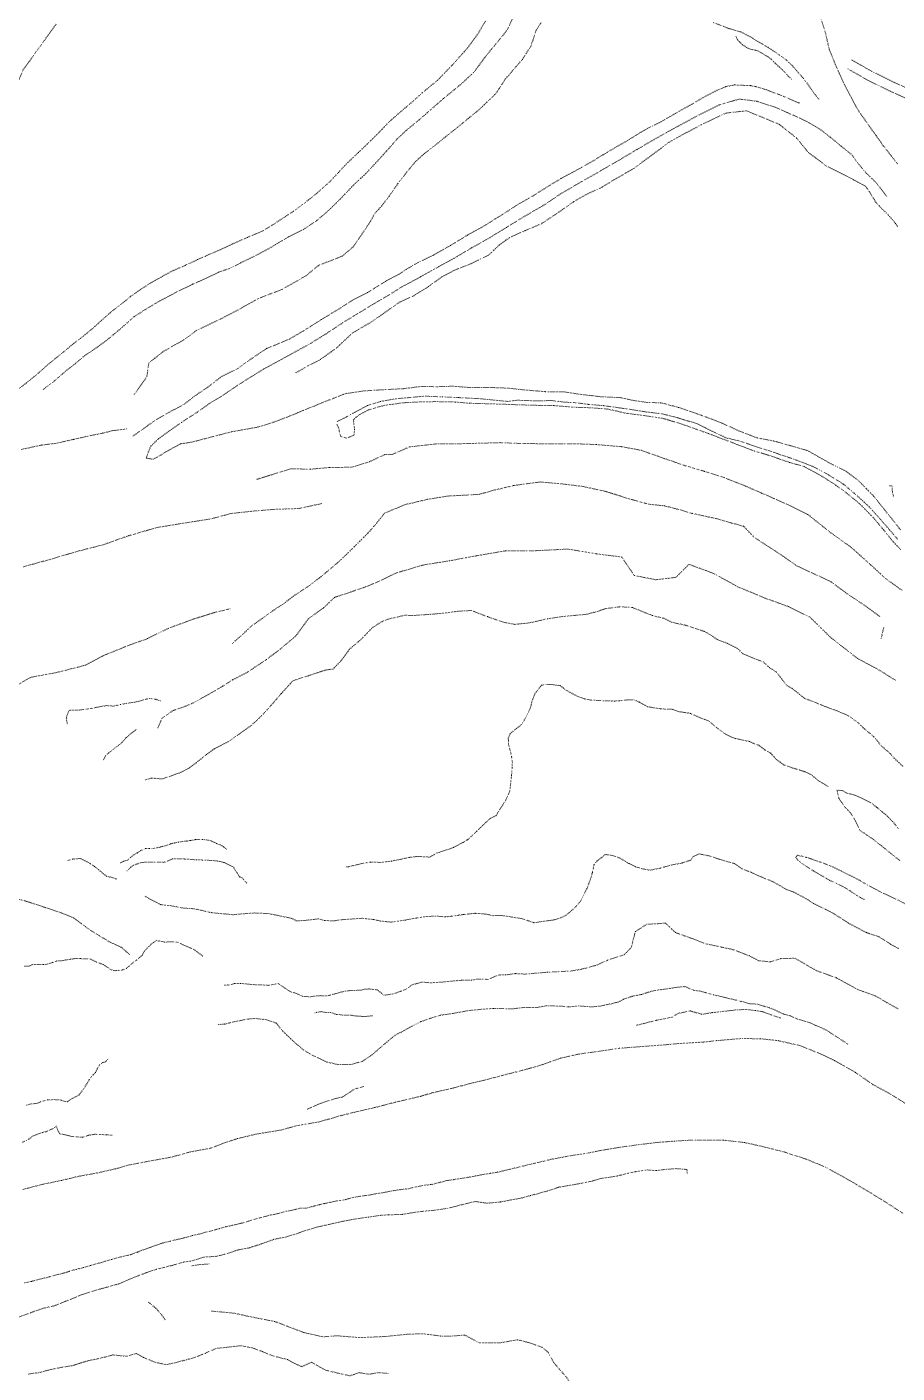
# Model space of a CAD drawing. Extents: x 682410 to 689460, y 7661803 to 7669124.
# Drawn here: x 687540 to 687810.3, y 7667440.4 to 7667858.8 of the extents above; entities that cross this region are included whole.
import ezdxf

# ---------------------------------------------------------------- set-up
doc = ezdxf.new("R2010")
doc.units = 0
doc.header["$MEASUREMENT"] = 0
doc.linetypes.add('DOT', pattern=[0.25, 0, -0.25])
doc.layers.add('02 TOE_Line', color=1, linetype='DOT', lineweight=20)

msp = doc.modelspace()

# ---------------------------------------------------------------- linework, layer by layer
at = {"layer": '02 TOE_Line'}
for points in [[(687545.04, 7667746.11, 4382.9), (687548.15, 7667748.43, 4383.1), (687551.84, 7667751.64, 4383.48), (687554.93, 7667754.08, 4383.78), (687557.9, 7667756.57, 4383.97), (687561.84, 7667759.23, 4384.34), (687564.76, 7667761.37, 4384.56), (687569.44, 7667765.29, 4384.94), (687573.26, 7667768.68, 4385.35), (687577.53, 7667771.41, 4385.74), (687581.97, 7667774, 4386.19), (687586.6, 7667776.45, 4386.58), (687591.55, 7667778.83, 4387.1), (687595.64, 7667780.64, 4387.46), (687599.48, 7667782.49, 4387.79), (687603.07, 7667783.75, 4388.07), (687606.42, 7667785.45, 4388.24), (687611.11, 7667787.71, 4388.63), (687615.74, 7667790.22, 4388.91), (687621.24, 7667793.5, 4389.26), (687625.78, 7667795.72, 4389.58), (687629.92, 7667798.5, 4389.84), (687633.7, 7667801.71, 4390.25), (687637.33, 7667805.28, 4390.62), (687641.22, 7667809.36, 4390.89), (687645.05, 7667812.98, 4391.24), (687648.42, 7667816.55, 4391.56), (687651.84, 7667820.32, 4391.67), (687655.02, 7667823.97, 4392.04), (687657.96, 7667826.71, 4392.38), (687661.84, 7667829.89, 4392.74), (687665.59, 7667833.15, 4393.02), (687669.43, 7667836.54, 4393.47), (687672.33, 7667838.88, 4393.65), (687675.31, 7667841.38, 4393.88), (687678.82, 7667844.66, 4394.28), (687681.63, 7667848.48, 4394.84), (687684.36, 7667851.9, 4395.3), (687686.84, 7667854.87, 4395.63), (687689.25, 7667857.88, 4395.72), (687691.21, 7667862.16, 4396.09)], [(687549.02, 7667859.59, 4426.91), (687538.75, 7667845.38, 4425.92), (687534.52, 7667835.33, 4424.67), (687531.54, 7667819.57, 4420.3), (687524.39, 7667814.97, 4422.09), (687515.57, 7667812.52, 4425.67), (687504.93, 7667803.57, 4424.9), (687495.44, 7667800.85, 4426.88), (687486.04, 7667798.03, 4428.1), (687475.28, 7667794.11, 4429.52), (687464.23, 7667791.06, 4430.79), (687453.02, 7667790.92, 4433.44), (687440.23, 7667788.63, 4434.15), (687428.38, 7667783.3, 4432.71), (687417.51, 7667782.78, 4434.18), (687408.69, 7667784.71, 4437.07), (687401.19, 7667783.71, 4437.61), (687394.6, 7667783.89, 4439.02), (687386.37, 7667780.61, 4438.54), (687378.61, 7667779.81, 4439.43), (687370.19, 7667779.49, 4440.55), (687363.51, 7667781.51, 4442.81), (687351.38, 7667780.47, 4443.43), (687340.98, 7667778.12, 4443.54)], [(687536.03, 7667745.15, 4382.52), (687540.95, 7667749.03, 4382.95), (687543.5, 7667751.14, 4383.13), (687546.5, 7667753.81, 4383.3), (687548.54, 7667755.5, 4383.53), (687551.47, 7667757.82, 4383.72), (687554.53, 7667760.4, 4384.09), (687557.59, 7667762.72, 4384.37), (687560.7, 7667765.3, 4384.55), (687563.6, 7667767.97, 4384.82), (687566.56, 7667770.55, 4385.13), (687569.48, 7667772.77, 4385.42), (687572.27, 7667775.04, 4385.7), (687575.41, 7667777.25, 4385.88), (687578.9, 7667779.47, 4386.32), (687582.24, 7667781.34, 4386.72), (687585.59, 7667783.1, 4386.73), (687589.28, 7667784.69, 4387.1), (687592.96, 7667786.43, 4387.48), (687595.45, 7667787.51, 4387.78), (687599.97, 7667789.5, 4387.96), (687603.91, 7667791.32, 4388.35), (687608.63, 7667793.41, 4388.67), (687613.54, 7667795.47, 4389.09), (687618.59, 7667798.71, 4389.28), (687622.78, 7667801.46, 4389.66), (687626.41, 7667804.16, 4389.97), (687630.14, 7667807.14, 4390.37), (687634.07, 7667810.64, 4390.71), (687636.76, 7667813.53, 4390.88), (687639.32, 7667816.28, 4391.08), (687643.03, 7667819.79, 4391.39), (687645.87, 7667822.5, 4391.57), (687649.41, 7667826, 4391.88), (687652.34, 7667829.1, 4392.13), (687655.54, 7667831.93, 4392.47), (687659.58, 7667835.35, 4392.88), (687662.87, 7667838.33, 4393.09), (687667.68, 7667842.26, 4393.58), (687672.2, 7667846.99, 4393.97), (687676.66, 7667851.96, 4394.46), (687680.07, 7667856.54, 4395.06), (687682.49, 7667860.68, 4395.52)], [(687573.26, 7667744.42, 4374.57), (687577.22, 7667750.01, 4375.55), (687577.83, 7667754.32, 4378.52), (687582.49, 7667757.98, 4379.09), (687588.71, 7667761.47, 4379.4), (687592.7, 7667764.44, 4380.11), (687600.21, 7667768.01, 4380.58), (687605.77, 7667770.9, 4381.18), (687611.85, 7667774.33, 4382.34), (687619.24, 7667777.17, 4383.07), (687626.55, 7667781.32, 4383.53), (687630.59, 7667784.65, 4383.89), (687637.92, 7667787.5, 4383.23), (687641.36, 7667790.42, 4383.6), (687643.87, 7667794.1, 4384.58), (687646.75, 7667798.37, 4385.57), (687648.12, 7667800.88, 4386.24), (687650.06, 7667802.92, 4386.54), (687652.52, 7667806.17, 4387.21), (687655.26, 7667810.09, 4388.01), (687658.06, 7667813.72, 4388.39), (687660.73, 7667816.94, 4388.76), (687663.52, 7667819.44, 4389.01), (687666.27, 7667821.55, 4389.18), (687669.8, 7667824.41, 4389.39), (687674.55, 7667828.19, 4389.66), (687677.09, 7667830.3, 4389.89), (687680.41, 7667832.99, 4390.05), (687682.89, 7667835.39, 4390.39), (687685.3, 7667837.62, 4390.62), (687686.08, 7667838.63, 4390.78), (687686.7, 7667839.65, 4390.97), (687687.56, 7667840.9, 4391.19), (687688.62, 7667842.64, 4391.52), (687689.78, 7667843.8, 4391.6), (687690.85, 7667845.16, 4391.77), (687691.79, 7667846.23, 4391.89), (687693.91, 7667848.66, 4392.1), (687695.15, 7667850.63, 4392.35), (687696.49, 7667852.7, 4392.59), (687697.24, 7667854.79, 4392.9), (687698.16, 7667857.64, 4393.36), (687699.7, 7667860.04, 4393.52)], [(687753.34, 7667860.1, 4385.46), (687758.16, 7667858.23, 4384.74), (687761.82, 7667857.2, 4384.26), (687765.16, 7667855.44, 4383.82), (687767.17, 7667854.14, 4383.83), (687770.43, 7667852.29, 4383.73), (687773.79, 7667850.01, 4383.71), (687775.86, 7667848.51, 4383.63), (687777.85, 7667846.62, 4383.67), (687779.52, 7667844.73, 4383.62), (687781.25, 7667842.74, 4383.47), (687782.76, 7667840.71, 4383.37), (687784.44, 7667838.24, 4383.25), (687786.2, 7667836.14, 4383.04)], [(687810.43, 7667816.24, 4380.85), (687808.3, 7667819, 4381.15), (687805.96, 7667821.95, 4381.48), (687803.81, 7667825, 4381.86), (687800.99, 7667828.95, 4382.24), (687798.8, 7667832.01, 4382.49), (687797.43, 7667834.25, 4382.69), (687795.65, 7667837.66, 4383.12), (687793.86, 7667841.02, 4383.25), (687792.58, 7667843.87, 4383.32), (687791.14, 7667847.15, 4383.39), (687789.29, 7667851.71, 4383.59), (687788.12, 7667856.8, 4383.68), (687786.73, 7667861.26, 4383.51)], [(687760.27, 7667855.82, 4384.41), (687760.76, 7667854.72, 4383.92), (687761.74, 7667853.77, 4383.73), (687762.42, 7667853.13, 4383.6), (687763.58, 7667852.37, 4383.43), (687764.42, 7667851.93, 4383.37), (687766.35, 7667851.51, 4383.33), (687767.33, 7667851.22, 4383.31), (687768.87, 7667850.29, 4383.24), (687770.29, 7667849.43, 4383.23), (687771.36, 7667848.6, 4383.25), (687772.8, 7667847.13, 4383.15), (687774.12, 7667845.96, 4383.04), (687775.29, 7667844.84, 4382.94), (687776.52, 7667843.46, 4382.79), (687777.66, 7667842.45, 4382.74)], [(687815.03, 7667835.76, 4386.28), (687808.17, 7667838.78, 4385.85), (687800.96, 7667842.35, 4384.89), (687794.68, 7667845.94, 4384.36)], [(687816.25, 7667838.5, 4386.28), (687809.44, 7667841.5, 4385.85), (687802.38, 7667845, 4384.89), (687796.25, 7667848.5, 4384.36)], [(687572.94, 7667731.57, 4363.77), (687576.15, 7667733.88, 4363.95), (687580.43, 7667736.89, 4364.39), (687585.69, 7667739.83, 4365.5), (687588.81, 7667741.49, 4366.11), (687591.96, 7667743.96, 4366.75), (687596.2, 7667746.81, 4367.42), (687600.23, 7667749.96, 4368.28), (687605.31, 7667752.48, 4369.23), (687609.95, 7667755.8, 4370.14), (687614.5, 7667758.83, 4370.53), (687621.4, 7667761.65, 4371.42), (687624.26, 7667763.35, 4371.85), (687627.23, 7667765.1, 4372.27), (687631.45, 7667767.82, 4372.5), (687637.19, 7667771.26, 4373.02), (687641.31, 7667773.94, 4373.34), (687645.81, 7667776.17, 4373.92), (687648, 7667777.55, 4374.21), (687651.38, 7667779.68, 4374.71), (687655.67, 7667781.94, 4375.16), (687657.91, 7667783.46, 4375.36), (687661.79, 7667785.71, 4375.77), (687666.32, 7667787.86, 4376.13), (687671.6, 7667790.84, 4376.68), (687676.9, 7667794.08, 4377.13), (687681.24, 7667796.42, 4377.7), (687685.51, 7667799.12, 4378.13), (687688.52, 7667800.94, 4378.34), (687692.64, 7667803.65, 4378.62), (687697.29, 7667806.3, 4378.96), (687701.62, 7667809.03, 4379.24), (687706, 7667811.69, 4379.53), (687710.92, 7667814.35, 4379.89), (687715.5, 7667816.88, 4380.13), (687719.02, 7667819.05, 4380.37), (687722.1, 7667820.86, 4380.61), (687726.94, 7667823.66, 4380.92), (687730.55, 7667825.91, 4380.99), (687733.04, 7667827.35, 4381.09), (687736.83, 7667829.18, 4381.42), (687741.66, 7667831.99, 4381.61), (687745.44, 7667834.09, 4381.8), (687750.01, 7667836.76, 4381.91), (687754.36, 7667839.04, 4382.11), (687757.01, 7667840.18, 4382.08), (687759.81, 7667840.73, 4382.34), (687764.77, 7667840.5, 4382.44), (687766.37, 7667840.21, 4382.54), (687769.31, 7667839.38, 4382.67), (687772.07, 7667838.31, 4382.84), (687775.19, 7667837.15, 4382.92), (687779.72, 7667835.11, 4382.93), (687780.35, 7667835.11, 4382.96)], [(687807.28, 7667805.9, 4381.17), (687803.97, 7667810.21, 4381.19), (687800.49, 7667813.6, 4381.21), (687797.87, 7667816.79, 4381.59), (687796.31, 7667818.98, 4381.98), (687792.97, 7667821.71, 4382.26), (687789.78, 7667824.31, 4382.46), (687786.46, 7667826.91, 4382.64), (687781.98, 7667829.53, 4382.82), (687778.01, 7667831.37, 4382.7), (687772.19, 7667833.9, 4382.64), (687766.61, 7667835.68, 4382.53), (687761.31, 7667836.34, 4382.29), (687755.07, 7667834.51, 4381.83), (687748.17, 7667831.1, 4381.57), (687742.21, 7667827.83, 4381.36), (687735.42, 7667824.11, 4381.08), (687729.48, 7667820.63, 4380.7), (687724.06, 7667817.42, 4380.49), (687718.32, 7667814.08, 4380.23), (687712.35, 7667810.68, 4379.66), (687705.91, 7667806.94, 4379.55), (687700.23, 7667803.13, 4378.92), (687694.13, 7667799.63, 4378.53), (687688.93, 7667796.42, 4378.19), (687683.19, 7667792.89, 4377.54), (687678.1, 7667790.06, 4377.16), (687672.59, 7667786.78, 4376.73), (687667.87, 7667784.2, 4376.07), (687662.21, 7667781.05, 4375.52), (687657.05, 7667778.3, 4375.07), (687651.69, 7667775, 4374.31), (687646.62, 7667772, 4373.7), (687642.46, 7667769.47, 4373.19), (687638.15, 7667766.85, 4372.67), (687632.82, 7667763.31, 4372.29), (687627.91, 7667760.28, 4371.99), (687622.84, 7667757.51, 4371.24), (687618.23, 7667754.93, 4370.61), (687613.32, 7667752.28, 4369.97), (687609.28, 7667749.82, 4369.34), (687605.43, 7667747.36, 4368.73), (687600.97, 7667744.32, 4367.79), (687596.77, 7667741.78, 4366.96), (687592.85, 7667739, 4366.12), (687588.01, 7667735.84, 4365.31), (687584.35, 7667733.29, 4364.54), (687580.82, 7667730.74, 4364.12), (687578.33, 7667728.29, 4363.53), (687576.97, 7667724.73, 4363.26), (687579.16, 7667724.4, 4363.08), (687581.55, 7667725.68, 4362.86), (687584.48, 7667727.45, 4362.64), (687587.68, 7667729.16, 4362.31), (687591.17, 7667729.7, 4362), (687597.96, 7667731.48, 4361.4), (687603.54, 7667732.92, 4360.92), (687611.25, 7667734.29, 4360.09), (687613.32, 7667734.86, 4359.95), (687615.36, 7667735.49, 4359.8), (687617.4, 7667736.2, 4359.66), (687619.5, 7667736.98, 4359.52), (687621.68, 7667737.84, 4359.36), (687624, 7667738.78, 4359.2), (687626.5, 7667739.81, 4359.02), (687629.21, 7667740.93, 4358.83), (687632.17, 7667742.13, 4358.62), (687635.44, 7667743.42, 4358.39), (687639.05, 7667744.81, 4358.13), (687644.6, 7667745.61, 4357.52), (687649.75, 7667745.94, 4357.15), (687653.32, 7667746.13, 4356.82), (687656.89, 7667746.31, 4356.5), (687662.46, 7667747.01, 4356.26), (687667.31, 7667746.92, 4355.68), (687672.19, 7667747.09, 4355.27), (687677.84, 7667746.65, 4354.92), (687683.19, 7667746.71, 4354.57), (687686.27, 7667746.6, 4354.43), (687689.35, 7667746.49, 4354.29), (687694.6, 7667745.93, 4353.99), (687697.86, 7667745.66, 4353.8), (687701.11, 7667745.38, 4353.61), (687706.89, 7667745.32, 4353.62), (687712.43, 7667744.49, 4353.48), (687715.45, 7667744.15, 4353.43), (687718.47, 7667743.8, 4353.38), (687724.39, 7667743.53, 4353.21), (687728.37, 7667742.67, 4353.16), (687732.83, 7667742.01, 4353.06), (687736.93, 7667741.94, 4352.9), (687742.5, 7667740.47, 4352.9), (687746.05, 7667739.26, 4352.84), (687749.59, 7667738.04, 4352.78), (687752.86, 7667736.8, 4352.74), (687756.12, 7667735.56, 4352.69), (687761.25, 7667733.16, 4352.42), (687764.12, 7667732.07, 4352.17), (687766.99, 7667730.99, 4351.92), (687772.07, 7667730.04, 4351.6), (687777.14, 7667728.62, 4351.34), (687782.44, 7667727.1, 4351.03), (687785.86, 7667725.17, 4350.87), (687789.28, 7667723.23, 4350.72), (687794.6, 7667720.58, 4350.42), (687798.44, 7667717.65, 4350.14), (687800.75, 7667715.29, 4349.82), (687803.06, 7667712.93, 4349.49), (687805.46, 7667709.92, 4349.21), (687807.86, 7667706.92, 4348.93), (687811.47, 7667702.39, 4348.47)], [(687810.52, 7667796.67, 4377.81), (687809.82, 7667797.7, 4377.99), (687808.94, 7667798.82, 4378.13), (687807.79, 7667800.11, 4378.27), (687806.88, 7667801.04, 4378.32), (687805.8, 7667802.03, 4378.35), (687804.75, 7667803.16, 4378.48), (687803.71, 7667804.3, 4378.61), (687803.28, 7667805.02, 4378.72), (687802.27, 7667806.6, 4378.95), (687801.72, 7667807.59, 4379.14), (687801, 7667808.56, 4379.26), (687800.59, 7667809.2, 4379.37), (687796.81, 7667811.28, 4379.49), (687788.47, 7667815.45, 4379.33), (687782.74, 7667819.78, 4379.62), (687779.09, 7667824.24, 4380.11), (687773.7, 7667828.49, 4380.5), (687768.42, 7667830.69, 4380.49), (687763.57, 7667832.68, 4380.77), (687757.2, 7667831.99, 4380.8), (687749.41, 7667828.3, 4380.33), (687745, 7667825.96, 4380.21), (687739.41, 7667822.86, 4379.9), (687732.67, 7667817.81, 4379.29), (687728.52, 7667814.75, 4378.86), (687723.23, 7667811.72, 4378.52), (687718.78, 7667809.03, 4378.14), (687713.7, 7667806.64, 4377.98), (687709.93, 7667804.49, 4377.63), (687704.86, 7667800.91, 4377.16), (687699.81, 7667797.59, 4376.74), (687694.75, 7667795.43, 4376.74), (687690.04, 7667793.35, 4376.68), (687686.67, 7667790.93, 4376.29), (687683.46, 7667787.85, 4375.58), (687678, 7667785.19, 4375.29), (687672.92, 7667783.18, 4375.16), (687668.61, 7667780.87, 4374.98), (687664.7, 7667778.03, 4374.42), (687660.15, 7667775.2, 4373.94), (687655.89, 7667773.3, 4373.84), (687651.57, 7667770.26, 4373.2), (687647.18, 7667767.17, 4372.5), (687641.11, 7667763.65, 4372.01), (687636.16, 7667758.95, 4370.83), (687631.14, 7667755.39, 4370.39), (687627.58, 7667753.57, 4370.2), (687623.54, 7667751.25, 4369.86)], [(687811.4, 7667696.35, 4347.03), (687809.05, 7667698.84, 4346.95), (687806.13, 7667702.48, 4347.33), (687802.88, 7667706.3, 4347.64), (687798.71, 7667710.56, 4348.03), (687794.5, 7667714.01, 4348.74), (687791.21, 7667716.4, 4349.1), (687786.93, 7667719.16, 4349.07), (687781.47, 7667722.14, 4349.42), (687776.9, 7667723.38, 4349.54), (687770.86, 7667725.49, 4349.88), (687765.89, 7667726.99, 4350.28), (687761.8, 7667728.51, 4350.5), (687756.89, 7667730.42, 4350.76), (687751.75, 7667732.35, 4350.86), (687747.17, 7667734, 4350.87), (687742.98, 7667735.45, 4351.08), (687737.68, 7667737.07, 4351.1), (687731.98, 7667737.93, 4351.37), (687726.21, 7667738.67, 4351.51), (687720.46, 7667739.97, 4351.94), (687715.16, 7667740.39, 4352.13), (687709.96, 7667740.55, 4351.77), (687703.45, 7667741.08, 4351.96), (687697.79, 7667741.15, 4352.17), (687691.55, 7667741.35, 4352.49), (687686.66, 7667741.53, 4352.79), (687681.75, 7667741.67, 4353.08), (687677.44, 7667741.79, 4353.41), (687673.02, 7667742.17, 4353.69), (687667.01, 7667742.3, 4354.11), (687662.17, 7667742.21, 4354.64), (687656.87, 7667741.93, 4355.09), (687650.99, 7667741.13, 4355.6), (687646.15, 7667739.76, 4355.97), (687642.91, 7667738.02, 4356.28), (687641.4, 7667736.66, 4356.34), (687641.76, 7667733.61, 4356.32), (687641.58, 7667731.83, 4356.32), (687639.29, 7667730.95, 4356.58), (687637.5, 7667731.43, 4356.84), (687636.78, 7667734.12, 4357.04), (687636.2, 7667735.35, 4356.93)], [(687810.48, 7667699.57, 4346.93), (687807.72, 7667702.79, 4347.39), (687804.8, 7667706.15, 4347.53), (687801.62, 7667709.65, 4347.85), (687797.77, 7667713.18, 4348.34), (687793.62, 7667716.68, 4348.76), (687789.06, 7667719.53, 4349.12), (687784.19, 7667722.15, 4349.36), (687778.23, 7667724.41, 4349.66), (687772.01, 7667726.53, 4349.95), (687766.16, 7667728.42, 4350.36), (687761.3, 7667730.1, 4350.7), (687757.21, 7667731.03, 4351.03), (687750.84, 7667734.11, 4350.99), (687748.43, 7667735.35, 4351.39), (687741.86, 7667737.35, 4351.24), (687737.47, 7667738.48, 4351.21), (687732.23, 7667739.11, 4351.29), (687728.22, 7667739.75, 4351.47), (687723.84, 7667740.39, 4351.54), (687719.07, 7667741.05, 4351.81), (687714.46, 7667741.45, 4351.69), (687710.48, 7667741.96, 4351.84), (687706.75, 7667742.15, 4351.81), (687703.11, 7667742.63, 4351.89), (687698.38, 7667742.53, 4352.03), (687692.32, 7667742.73, 4352.45), (687689.22, 7667742.35, 4352.84), (687680.42, 7667743.23, 4353.17), (687674.1, 7667743.54, 4353.52), (687669.05, 7667743.77, 4353.91), (687663.55, 7667744, 4354.5), (687658.89, 7667743.56, 4354.87), (687654.79, 7667743.2, 4355.23), (687649.85, 7667742.36, 4355.63), (687645.79, 7667741.08, 4356.05), (687642.69, 7667739.45, 4356.27), (687639.25, 7667737.55, 4356.5), (687636.3, 7667736.12, 4356.57)], [(687538.25, 7667727.43, 4366.11), (687544.58, 7667728.81, 4365.47), (687549.25, 7667729.36, 4365.09), (687554.43, 7667730.56, 4364.6), (687558.91, 7667731.55, 4364.29), (687563.52, 7667732.52, 4363.79), (687566.72, 7667733.28, 4363.34), (687571.09, 7667733.82, 4363.02)], [(687611.36, 7667718.12, 4360.12), (687616.18, 7667719.61, 4359.91), (687622.05, 7667721.42, 4359.14), (687628.2, 7667721.29, 4358.59), (687633.96, 7667721.82, 4358.03), (687640.92, 7667721.9, 4357.26), (687646.52, 7667723.65, 4356.94), (687651.13, 7667725.84, 4356.77), (687653.57, 7667725.9, 4356.35), (687658.85, 7667728.23, 4356.21), (687667.28, 7667729.17, 4355.23), (687673.27, 7667729.18, 4354.68), (687680.61, 7667729.36, 4353.85), (687687.05, 7667729.54, 4353.43), (687694.2, 7667729.25, 4353.41), (687702.57, 7667729.2, 4352.87), (687709.74, 7667729.22, 4352.45), (687716.98, 7667728.94, 4352.55), (687724.83, 7667728.28, 4352.17), (687730.81, 7667727.16, 4351.65), (687737.79, 7667724.7, 4351.35), (687744.4, 7667722.41, 4351.04), (687750.55, 7667720.62, 4350.56), (687756.66, 7667718.66, 4350.55), (687763.31, 7667716.01, 4350.22), (687768.35, 7667713.82, 4349.79), (687775.53, 7667710.67, 4349.21), (687782.67, 7667707.19, 4348.63), (687789.5, 7667701.72, 4348.17), (687796.22, 7667696.9, 4347.72), (687802.13, 7667691.57, 4347.06), (687806.95, 7667687.14, 4346.91), (687811.91, 7667683.64, 4346.47)], [(687603.79, 7667667.16, 4340.21), (687606.96, 7667669.9, 4340.33), (687609.75, 7667672.57, 4340.44), (687613.03, 7667674.87, 4340.35), (687616.36, 7667677.31, 4340.45), (687619.62, 7667679.42, 4340.47), (687622.96, 7667681.97, 4340.51), (687627.4, 7667684.9, 4340.62), (687630.89, 7667687.53, 4340.61), (687633.15, 7667689.41, 4340.64), (687636.6, 7667692.31, 4340.76), (687639.81, 7667695.34, 4340.64), (687642.96, 7667698.47, 4340.36), (687646.04, 7667701.54, 4340.24), (687647.81, 7667703.57, 4340.32), (687651.11, 7667707.63, 4340.61), (687657.24, 7667710.21, 4340.43), (687664.46, 7667711.93, 4340.18), (687670.87, 7667712.96, 4339.84), (687675.79, 7667713.2, 4339.94), (687680.58, 7667713.49, 4339.99), (687684.93, 7667714.73, 4340.2), (687691.26, 7667716.23, 4340.35), (687699.47, 7667717.32, 4340.61), (687706.26, 7667716.73, 4340.37), (687712.83, 7667715.9, 4340.38), (687719.62, 7667714.42, 4340.43), (687727.35, 7667712.01, 4340.39), (687733.05, 7667710.42, 4340.6), (687738.05, 7667709.91, 4340.76), (687742.9, 7667708.65, 4340.62), (687746.8, 7667707.52, 4340.48), (687750.72, 7667706.68, 4340.39), (687754.85, 7667705.77, 4340.32), (687759, 7667704.54, 4340.27), (687762.61, 7667703.58, 4340.12), (687766, 7667700.07, 4340.07), (687770.39, 7667697.22, 4340.01), (687775.12, 7667694.13, 4339.94), (687779.26, 7667691.19, 4339.92), (687784.83, 7667688.63, 4339.89), (687790.01, 7667686.2, 4340.03), (687794.72, 7667682.65, 4339.79), (687800.05, 7667679.09, 4339.67), (687804.96, 7667675.55, 4340.14)], [(687807.89, 7667716.16, 4353.06), (687808.74, 7667716.14, 4353.17), (687808.87, 7667714.35, 4353.06), (687809.25, 7667712.57, 4353.04)], [(687631.56, 7667710.6, 4357.57), (687624.36, 7667709.07, 4358.46), (687616.67, 7667708.8, 4358.93), (687610.34, 7667708.28, 4359.47), (687603.33, 7667707.52, 4360.22), (687597.17, 7667705.85, 4360.95), (687588.86, 7667704.55, 4361.58), (687580.44, 7667703.18, 4362.31), (687571.51, 7667700.59, 4362.96), (687563.65, 7667697.81, 4363.76), (687555.92, 7667695.83, 4364.38), (687546.71, 7667693.13, 4365.22), (687538.71, 7667690.93, 4365.97)], [(687809.85, 7667655.69, 4330.21), (687804.34, 7667659.13, 4330.28), (687798.09, 7667662.47, 4330.1), (687789.86, 7667668.84, 4329.8), (687783.29, 7667675.29, 4329.64), (687776.47, 7667678.63, 4330.05), (687769.27, 7667681.24, 4330.16), (687760.7, 7667684.8, 4330.3), (687753.39, 7667688.87, 4330.32), (687745.67, 7667691.73, 4330.34), (687741.6, 7667687.66, 4330.21), (687735.4, 7667686.93, 4330.31), (687728.67, 7667688.25, 4330.28), (687724.8, 7667694, 4330.42), (687716.96, 7667694.97, 4330.34), (687708.08, 7667696.46, 4330.14), (687697.86, 7667695.95, 4330.04), (687688.69, 7667695.93, 4330.16), (687679.66, 7667694.38, 4330.06), (687671.14, 7667692.8, 4330.06), (687663.19, 7667691.53, 4330.18), (687654.93, 7667689.11, 4330.1), (687649.3, 7667686.42, 4330.35), (687645.17, 7667684.71, 4330.55), (687640.59, 7667683.13, 4330.62), (687635.5, 7667681.43, 4330.75), (687632.08, 7667678.15, 4330.58), (687627.55, 7667674.95, 4330.57), (687623.55, 7667669.48, 4330.6), (687618.65, 7667665.37, 4330.4), (687614.41, 7667662.13, 4330.43), (687608.39, 7667658.15, 4330.53), (687603.87, 7667655.81, 4330.53), (687600.72, 7667653.81, 4330.81), (687595.58, 7667650.8, 4331.25), (687591.06, 7667648.38, 4330.94), (687587.92, 7667647.11, 4330.87), (687585.34, 7667646.29, 4330.97), (687581.93, 7667643.86, 4331.09), (687580.49, 7667640.46, 4330.75)], [(687576.83, 7667624.73, 4321.01), (687578.67, 7667625.29, 4320.9), (687582.07, 7667625.03, 4320.57), (687583.47, 7667625.54, 4320.66), (687587.27, 7667626.85, 4320.79), (687590.46, 7667628.47, 4321.21), (687592.65, 7667630.11, 4321.06), (687595.79, 7667632.64, 4321.63), (687598.22, 7667634.39, 4321.42), (687602.76, 7667636.74, 4321.27), (687606.34, 7667639.3, 4321.4), (687609.39, 7667641.44, 4321.32), (687611.38, 7667643.2, 4321.24), (687613.82, 7667645.62, 4321.21), (687617.31, 7667649.59, 4321.33), (687619.05, 7667651.62, 4321.14), (687622.57, 7667655.48, 4321.25), (687624.61, 7667656.24, 4321.45), (687627.45, 7667657.08, 4321.33), (687630.18, 7667658.03, 4321.18), (687632.93, 7667658.88, 4320.88), (687635.1, 7667659.19, 4321.04), (687637.73, 7667661.94, 4320.56), (687640.11, 7667665.25, 4320.72), (687643.87, 7667668.49, 4321.09), (687647.28, 7667672.01, 4320.91), (687650.37, 7667673.99, 4320.91), (687652.26, 7667674.7, 4320.92), (687657.36, 7667675.89, 4321.07), (687660.25, 7667675.83, 4320.77), (687666.18, 7667676.25, 4320.83), (687670.14, 7667676.62, 4320.77), (687673.96, 7667677.15, 4320.74), (687678.04, 7667677.39, 4320.73), (687683.04, 7667675.47, 4320.89), (687687.99, 7667673.72, 4320.58), (687691.58, 7667673.06, 4320.76), (687696.14, 7667673.53, 4320.62), (687701.75, 7667674.82, 4320.67), (687706.18, 7667675.47, 4320.69), (687714.09, 7667676.22, 4320.69), (687716.78, 7667676.96, 4320.63), (687719.85, 7667677.97, 4320.79), (687724.21, 7667678.53, 4321.3), (687728.13, 7667678.31, 4321.35), (687731.96, 7667676.73, 4320.78), (687734.37, 7667675.77, 4320.7), (687737.83, 7667674.95, 4320.77), (687740.4, 7667673.7, 4320.66), (687744.69, 7667672.77, 4320.83), (687750.5, 7667670.86, 4320.81), (687752.29, 7667669.84, 4320.75), (687754.48, 7667668.33, 4320.69), (687757.67, 7667667.16, 4320.68), (687760.78, 7667665.56, 4320.59), (687762.48, 7667663.87, 4320.59), (687766.09, 7667662.42, 4320.74), (687768.8, 7667661.36, 4320.74), (687770.7, 7667659.58, 4320.62), (687772.85, 7667658.22, 4320.52), (687776.09, 7667654.05, 4320.57), (687777.88, 7667653.04, 4320.63), (687781.61, 7667650.07, 4320.81), (687785.22, 7667648.67, 4320.64), (687788.03, 7667647.52, 4320.62), (687791.42, 7667646.28, 4320.61), (687794.94, 7667644.84, 4320.73), (687798.25, 7667642.48, 4320.76), (687799.83, 7667640.9, 4320.74), (687803.16, 7667638.11, 4320.85), (687805.41, 7667635.33, 4320.78), (687808.19, 7667632.93, 4320.7), (687809.48, 7667631.42, 4320.65), (687812.32, 7667628.8, 4320.57)], [(687534.07, 7667652.57, 4348.08), (687541.24, 7667656.64, 4348.48), (687549.11, 7667658.07, 4348.15), (687558.08, 7667660.35, 4346.77), (687563.41, 7667663.21, 4346.85), (687571.42, 7667666.49, 4346.75), (687577.45, 7667668.63, 4346.21), (687583.89, 7667671.82, 4346.05), (687591.73, 7667674.71, 4346.17), (687598.21, 7667676.74, 4345.76), (687603.19, 7667677.94, 4345.31)], [(687805.4, 7667668.7, 4339.8), (687806.22, 7667672.24, 4339.8)], [(687788.94, 7667622.65, 4310.95), (687785.9, 7667624.47, 4310.79), (687783.78, 7667626.27, 4310.8), (687781.7, 7667627.26, 4310.91), (687779.99, 7667627.8, 4310.78), (687777.58, 7667628.54, 4310.63), (687775.08, 7667629.4, 4310.55), (687772.82, 7667631.11, 4310.54), (687771.04, 7667633.07, 4310.8), (687769.38, 7667633.97, 4310.82), (687767.48, 7667635.43, 4310.68), (687765.56, 7667636.18, 4310.54), (687764.48, 7667636.66, 4310.51), (687760.17, 7667637.58, 4310.37), (687759.03, 7667637.96, 4310.44), (687756.8, 7667639.11, 4310.48), (687754.76, 7667640.61, 4310.49), (687752.57, 7667642.41, 4310.68), (687751.76, 7667643.04, 4310.81), (687748.84, 7667644.17, 4311.03), (687746.11, 7667645.4, 4310.78), (687742.88, 7667645.88, 4310.73), (687740.39, 7667646.68, 4310.9), (687738.43, 7667646.73, 4310.94), (687736.82, 7667646.81, 4310.87), (687732.87, 7667647.46, 4311.02), (687730.2, 7667648.93, 4310.92), (687728.63, 7667649.58, 4310.89), (687726.67, 7667649.6, 4310.97), (687724.1, 7667649.32, 4310.72), (687722.5, 7667649.22, 4310.82), (687718.3, 7667649.35, 4310.86), (687715.15, 7667649.54, 4311.18), (687713.24, 7667649.91, 4311.12), (687710.89, 7667650.74, 4311.08), (687707.36, 7667652.69, 4311.25), (687705.7, 7667654.02, 4311.44), (687703.1, 7667654.36, 4311.48), (687701.28, 7667654.42, 4311.53), (687699.83, 7667654.13, 4311.55), (687698.58, 7667652.54, 4311.16), (687697.86, 7667651.63, 4311.12), (687696.99, 7667649.31, 4310.97), (687696.28, 7667646.76, 4310.95), (687694.88, 7667644.03, 4310.96), (687693.72, 7667641.96, 4311.13), (687691.3, 7667640.09, 4311.16), (687690.09, 7667639.05, 4311.31), (687689.53, 7667637.66, 4311.06), (687689.62, 7667635.86, 4310.94), (687690.58, 7667631.91, 4310.77), (687690.8, 7667630.11, 4310.76), (687690.74, 7667628.6, 4310.83), (687690.52, 7667625.94, 4311.03), (687690.18, 7667622.83, 4311.26), (687689.98, 7667621.2, 4311.06), (687688.66, 7667618.25, 4310.91), (687687.68, 7667616.71, 4310.87), (687686.32, 7667614.66, 4310.73), (687685.74, 7667613.63, 4310.62), (687684.06, 7667612.84, 4310.73), (687682.4, 7667611.35, 4310.83), (687680.85, 7667609.88, 4310.92), (687678.77, 7667607.79, 4310.95), (687676.79, 7667606.05, 4311.04), (687675.38, 7667605.24, 4311.13), (687672.54, 7667603.75, 4311.25), (687670.46, 7667602.99, 4311.42), (687667.27, 7667601.96, 4311.47), (687665.15, 7667600.72, 4311.32), (687661.45, 7667600.94, 4311.63), (687658.84, 7667600.65, 4311.71), (687656.13, 7667600.05, 4311.61), (687653.2, 7667599.5, 4311.53), (687649.92, 7667599.07, 4311.48), (687646.73, 7667599.19, 4311.53), (687644.07, 7667598.71, 4311.48), (687639.93, 7667597.74, 4311.44), (687638.99, 7667597.66, 4311.46)], [(687581.42, 7667649.3, 4333.67), (687579.93, 7667649.8, 4334.09), (687577.89, 7667650.06, 4334.74), (687575.93, 7667649.52, 4334.95), (687573.59, 7667648.88, 4335.13), (687570.87, 7667648.54, 4335.54), (687569.01, 7667648.14, 4335.88), (687566.94, 7667647.65, 4336.42), (687564.6, 7667647.82, 4337.18), (687561.96, 7667647.35, 4337.5), (687559.8, 7667646.89, 4337.83), (687558.35, 7667646.71, 4338.36), (687555.73, 7667646.39, 4339.04), (687553.03, 7667646.34, 4339.19), (687552.19, 7667644.01, 4338.92), (687552.53, 7667641.92, 4338.99)], [(687573.93, 7667640.4, 4333.32), (687572.28, 7667639.13, 4332.77), (687570.81, 7667637.88, 4332.22), (687569.11, 7667635.96, 4331.12), (687567.31, 7667634.64, 4330.43), (687565.8, 7667633.46, 4329.97), (687564.47, 7667632.32, 4329.35), (687563.76, 7667631, 4328.38)], [(687811.16, 7667599.68, 4310.79), (687808.94, 7667601.42, 4310.94), (687805.47, 7667604.25, 4311.07), (687802.71, 7667606.43, 4310.88), (687798.9, 7667608.95, 4310.56), (687797.01, 7667612.71, 4310.75), (687795.85, 7667614.48, 4310.88), (687794.25, 7667616.17, 4310.77), (687793.15, 7667617.67, 4310.78), (687792.28, 7667618.94, 4310.8), (687791.66, 7667621.51, 4310.74), (687793.39, 7667621.42, 4311.04), (687794.75, 7667620.58, 4311.24), (687797.11, 7667620.05, 4311.62), (687798.97, 7667619.23, 4312.04), (687802.36, 7667617.53, 4313.03), (687804.13, 7667616.11, 4312.95), (687805.84, 7667614.72, 4312.52), (687807.38, 7667613.41, 4312.64), (687809.1, 7667611.62, 4312.63), (687810.88, 7667609.48, 4312.57)], [(687601.95, 7667603.15, 4308.88), (687601, 7667603.97, 4308.87), (687599.97, 7667604.58, 4308.72), (687598.83, 7667604.96, 4309.11), (687598.05, 7667605.36, 4309.1), (687597.22, 7667605.78, 4309.18), (687596.42, 7667605.94, 4309.15), (687595.36, 7667606.13, 4309.12), (687594.4, 7667606.19, 4309.04), (687592.76, 7667606.16, 4308.81), (687592.33, 7667606.15, 4308.71), (687590.78, 7667605.9, 4308.53), (687589.59, 7667605.72, 4308.28), (687588.23, 7667605.58, 4307.96), (687586.93, 7667605.34, 4307.69), (687585.67, 7667605.1, 4307.44), (687584.55, 7667604.8, 4307.19), (687582.9, 7667604.26, 4306.86), (687581.34, 7667603.85, 4306.54), (687580.31, 7667603.59, 4306.45), (687578.86, 7667603.37, 4306.59), (687577.96, 7667603.45, 4306.57), (687576.76, 7667603.37, 4306.53), (687575.26, 7667602.7, 4306.03), (687574.2, 7667602.03, 4305.73), (687572.92, 7667601.25, 4305.2), (687571.63, 7667600.1, 4304.78), (687571.16, 7667599.73, 4304.7), (687569.99, 7667599.44, 4304.64), (687568.96, 7667598.9, 4304.34)], [(687552.66, 7667599.62, 4302.03), (687554.18, 7667600.1, 4301.98), (687556.53, 7667600.3, 4301.92), (687559.02, 7667599.07, 4301.68), (687559.7, 7667598.66, 4301.51), (687560.99, 7667597.78, 4301.25), (687563.11, 7667596.07, 4301.01), (687564.74, 7667594.73, 4300.89), (687566.01, 7667594.5, 4301.07), (687567.88, 7667593.87, 4301.05)], [(687608.29, 7667592.64, 4307.31), (687606.86, 7667594.24, 4307.28), (687605.99, 7667594.63, 4307.15), (687604.13, 7667597.6, 4306.88), (687601.13, 7667599.08, 4306.43), (687599.31, 7667599.51, 4306.21), (687597.08, 7667599.7, 4306.1), (687594.52, 7667599.82, 4306.01), (687592.51, 7667599.9, 4305.94), (687588.84, 7667600.14, 4305.54), (687586.72, 7667600.23, 4304.94), (687585.21, 7667600.18, 4304.3), (687582.64, 7667599.1, 4303.39), (687580.52, 7667599.12, 4303.01), (687577.22, 7667599.16, 4303.22), (687575.54, 7667599.05, 4303.42), (687573.21, 7667598.25, 4303.42), (687572.34, 7667597.71, 4303.31), (687571.05, 7667596.41, 4302.97)], [(687576.73, 7667588.55, 4299.68), (687577.98, 7667587.8, 4299.67), (687581.54, 7667585.95, 4299.22), (687584.81, 7667585.59, 4299.06), (687588.51, 7667584.89, 4299.1), (687592.06, 7667584.65, 4299.48), (687597.43, 7667583.44, 4299.67), (687601.9, 7667583.02, 4299.11), (687604.06, 7667582.81, 4299.19), (687606.08, 7667583.03, 4299.83), (687610.61, 7667583.36, 4301.18), (687611.59, 7667583.33, 4301.3), (687615.08, 7667583.15, 4301.44), (687617.73, 7667582.63, 4301.78), (687622.26, 7667581.68, 4301.39), (687623.65, 7667580.93, 4301.2), (687626.09, 7667581, 4301.41), (687630.61, 7667581.54, 4301.66), (687632.42, 7667581.02, 4301.56), (687635.42, 7667580.89, 4301.49), (687637.24, 7667581.23, 4301.2), (687644.11, 7667581.71, 4301.26), (687647.77, 7667581.31, 4301.29), (687649.87, 7667580.86, 4301.23), (687651.86, 7667580.64, 4301.27), (687653.26, 7667580.53, 4301.28), (687657.47, 7667581.16, 4301.28), (687661.1, 7667581.81, 4301.18), (687663.87, 7667582.25, 4301.26), (687667.04, 7667582.39, 4301.31), (687670.05, 7667582.17, 4301.43), (687671.87, 7667582.35, 4301.56), (687674.18, 7667582.67, 4301.7), (687675.7, 7667582.9, 4301.88), (687679.34, 7667583.26, 4301.94), (687681.44, 7667583.1, 4302), (687682.68, 7667583.01, 4301.99), (687684.71, 7667582.52, 4301.98), (687687.36, 7667582.61, 4302.1), (687690.17, 7667582.19, 4301.87), (687690.87, 7667582.04, 4301.75), (687693.95, 7667581.57, 4301.5), (687697.46, 7667580.33, 4301.4), (687701.89, 7667580.97, 4301.4), (687703.5, 7667581.15, 4301.43), (687705.85, 7667581.87, 4301.36), (687707.48, 7667582.64, 4301.5), (687710.55, 7667585.3, 4301.39), (687712.15, 7667587.29, 4301.2), (687714, 7667590.98, 4300.92), (687715.06, 7667593.84, 4300.89), (687715.66, 7667595.93, 4300.9), (687716.17, 7667598.42, 4301.04), (687717.15, 7667599.61, 4301.32), (687718.47, 7667600.51, 4301.65), (687719.66, 7667601.54, 4301.65), (687721.78, 7667601.27, 4301.86), (687723.91, 7667600.57, 4301.83), (687727.1, 7667598.69, 4301.42), (687729.21, 7667597.64, 4301.1), (687731.87, 7667596.97, 4301.03), (687733.64, 7667596.65, 4301.44), (687736.96, 7667597.36, 4300.93), (687740.16, 7667598.26, 4300.8), (687743.68, 7667598.9, 4300.91), (687746.24, 7667599.81, 4300.89), (687746.98, 7667600.91, 4301.08), (687748.84, 7667601.74, 4301.22), (687751.84, 7667601.13, 4301.28), (687755.41, 7667599.97, 4300.91), (687758.17, 7667599.18, 4301.14), (687759.87, 7667598.7, 4301.22), (687762.25, 7667597.03, 4301.06), (687765.12, 7667595.97, 4300.95), (687767.56, 7667594.81, 4300.89), (687771.78, 7667593.1, 4301.16), (687776.15, 7667590.56, 4300.83), (687778.3, 7667589.84, 4300.88), (687782.11, 7667587.78, 4300.94), (687784.39, 7667586.32, 4300.96), (687788.1, 7667584.52, 4300.86), (687790.18, 7667583.45, 4300.92), (687794.57, 7667580.66, 4300.76), (687795.39, 7667580.12, 4300.74), (687800.83, 7667577.27, 4300.67), (687804.95, 7667575.86, 4300.84), (687808.33, 7667573.65, 4300.98), (687810.96, 7667572.28, 4300.85)], [(687813.44, 7667585.93, 4310.88), (687809.98, 7667587.68, 4310.91), (687805.21, 7667589.91, 4310.7), (687800.43, 7667592.45, 4310.69), (687798.54, 7667593.6, 4310.69), (687795.38, 7667595.22, 4310.84), (687792.97, 7667596.41, 4310.72), (687789.73, 7667597.95, 4310.85), (687786.09, 7667599.34, 4310.65), (687782.2, 7667600.64, 4310.44), (687779.33, 7667601.34, 4310.47), (687778.87, 7667600.59, 4310.37), (687779.66, 7667599.6, 4310.48), (687781.81, 7667598.02, 4310.55), (687784.41, 7667596.42, 4310.62), (687786.94, 7667594.94, 4311.02), (687789.48, 7667593.48, 4310.78), (687791.68, 7667592.44, 4310.7), (687793.61, 7667591.51, 4310.66), (687795.74, 7667590.22, 4310.67), (687797.71, 7667588.89, 4310.65), (687799.05, 7667588.09, 4310.73), (687800.36, 7667587.45, 4310.84)], [(687530.25, 7667588.83, 4291.07), (687531.4, 7667588.87, 4290.94), (687534.97, 7667588.23, 4290.91), (687538.41, 7667587.39, 4290.79), (687541.8, 7667586.36, 4290.88), (687546.21, 7667584.87, 4290.69), (687547.96, 7667584.31, 4290.6), (687550.91, 7667583.27, 4290.44), (687554.18, 7667582.02, 4290.48), (687556.91, 7667580.02, 4290.4), (687558.88, 7667578.55, 4290.19), (687561.77, 7667576.67, 4289.9), (687563.65, 7667575.57, 4289.66), (687565.86, 7667574.25, 4289.48), (687569.29, 7667572.72, 4288.93), (687570.67, 7667571.49, 4288.69), (687571.93, 7667570.37, 4288.56)], [(687601.35, 7667560.91, 4289.29), (687603.07, 7667561.01, 4289.68), (687604.44, 7667561.48, 4289.9), (687606.35, 7667561.48, 4290.09), (687609.08, 7667561.2, 4290.37), (687610.73, 7667561.07, 4290.34), (687612.88, 7667561.01, 4290.08), (687614.91, 7667560.87, 4289.89), (687618.02, 7667561.42, 4290.12), (687619.45, 7667560.48, 4289.87), (687622.09, 7667558.74, 4289.64), (687623.43, 7667558.48, 4289.57), (687625.74, 7667557.45, 4289.52), (687627.95, 7667557.31, 4289.56), (687629.47, 7667557.53, 4289.65), (687631.09, 7667557.66, 4289.75), (687633.2, 7667557.58, 4289.71), (687635.05, 7667558.06, 4289.89), (687636.68, 7667558.53, 4290.02), (687638.74, 7667559.04, 4289.98), (687640.12, 7667559.21, 4289.78), (687643.88, 7667559.38, 4289.77), (687645.04, 7667559.7, 4289.83), (687646.17, 7667559.74, 4289.74), (687648.82, 7667559.47, 4289.68), (687650.89, 7667557.81, 4289.56), (687653.92, 7667558.22, 4289.56), (687655.95, 7667558.99, 4289.78), (687657.61, 7667559.55, 4289.92), (687659.56, 7667560.99, 4290.05), (687662.68, 7667561.88, 4290.27), (687665.47, 7667561.66, 4290.14), (687668.67, 7667561.86, 4290.09), (687671.1, 7667562.09, 4290.03), (687675.07, 7667562.46, 4290.2), (687678.14, 7667562.46, 4290.09), (687679.89, 7667562.83, 4289.87), (687683.23, 7667562.72, 4289.83), (687684.51, 7667563.28, 4289.85), (687686.45, 7667564.07, 4289.65), (687688.8, 7667564.14, 4289.59), (687691.77, 7667564.52, 4289.69), (687694.86, 7667564.36, 4289.64), (687701.76, 7667564.96, 4289.91), (687708.73, 7667565.29, 4289.55), (687712.28, 7667565.86, 4289.63), (687717.05, 7667567.16, 4289.63), (687720.5, 7667568.75, 4289.59), (687725.53, 7667570.36, 4288.79), (687727.74, 7667572.62, 4288.67), (687729.02, 7667577.61, 4289.19), (687732.63, 7667579.88, 4289.12), (687735.43, 7667579.98, 4288.96), (687738.37, 7667580.22, 4289.15), (687741.46, 7667577.29, 4288.87), (687746.96, 7667575.29, 4289.04), (687750.9, 7667573.79, 4289.17), (687755.77, 7667572.76, 4289.16), (687759.33, 7667571.99, 4289.34), (687764.46, 7667570.04, 4288.76), (687767.34, 7667568.52, 4288.71), (687770.97, 7667568.18, 4288.82), (687774.22, 7667569.19, 4289.15), (687778.61, 7667569.29, 4288.84), (687785.37, 7667565.39, 4288.96), (687791.57, 7667563.19, 4289.06), (687797.99, 7667559.64, 4289.18), (687803.74, 7667557.52, 4289.35), (687807.21, 7667555.51, 4289.38), (687810.67, 7667553.51, 4289.42)], [(687539.07, 7667566.79, 4285.43), (687540.79, 7667566.83, 4285.71), (687541.73, 7667567.38, 4285.87), (687543.15, 7667567.33, 4286.12), (687545.15, 7667567.3, 4285.57), (687546.17, 7667567.41, 4285.75), (687548.06, 7667567.99, 4286.31), (687549.28, 7667568.5, 4286.55), (687550.91, 7667568.54, 4286.3), (687552.36, 7667568.81, 4286.35), (687553.64, 7667569, 4286.57), (687555.36, 7667569.26, 4286.56), (687556.6, 7667569.18, 4286.23), (687557.4, 7667569.06, 4286.49), (687559.52, 7667569.14, 4287.07), (687561.62, 7667568.11, 4287.09), (687563.72, 7667567.3, 4286.42), (687565.75, 7667565.94, 4285.61), (687566.79, 7667565.47, 4285.21), (687567.49, 7667565.42, 4285.05), (687569.8, 7667565.67, 4284.46), (687570.95, 7667566.17, 4283.89), (687573.06, 7667568.06, 4285.15), (687574.02, 7667568.74, 4285.83), (687575.75, 7667570.17, 4287.8), (687576.39, 7667571.41, 4288.86), (687577.5, 7667572.6, 4289.92), (687578.74, 7667573.82, 4291.06), (687580.26, 7667574.79, 4291.95), (687582.83, 7667574.31, 4291.95), (687584.47, 7667574.4, 4292.01), (687586.59, 7667574.32, 4292.54), (687589.09, 7667573.16, 4292.95), (687591.74, 7667572.1, 4293.06), (687594.79, 7667569.82, 4293.52)], [(687795.04, 7667542.59, 4281), (687788.58, 7667546.81, 4280.33), (687786.92, 7667547.67, 4280.25), (687784.67, 7667548.55, 4280.08), (687783.03, 7667549.34, 4279.99), (687780.23, 7667550.13, 4279.83), (687779.47, 7667550.34, 4279.77), (687777.1, 7667551.42, 4279.78), (687774.95, 7667551.97, 4279.69), (687772.15, 7667553.33, 4279.44), (687770.7, 7667553.89, 4279.36), (687769.28, 7667554.32, 4279.32), (687766.85, 7667555.04, 4279.31), (687764.6, 7667555.15, 4279.11), (687760.91, 7667556.15, 4279.08), (687758.1, 7667556.78, 4279.05), (687755.83, 7667557.35, 4279.35), (687753.27, 7667557.92, 4279.72), (687749.27, 7667559.05, 4280.14), (687747.04, 7667559.35, 4280.24), (687744.54, 7667560.49, 4280.33), (687741.55, 7667560.22, 4280.54), (687738.76, 7667559.77, 4280.48), (687735.74, 7667559.36, 4280.72), (687734.01, 7667559.04, 4280.88), (687730.96, 7667558.04, 4280.89), (687728.06, 7667557.48, 4280.81), (687725.29, 7667556.53, 4280.85), (687723.6, 7667555.65, 4280.87), (687720.6, 7667554.94, 4280.71), (687718.13, 7667554.43, 4280.72), (687715.42, 7667554.18, 4280.69), (687711.44, 7667554.46, 4280.65), (687708.16, 7667554.15, 4280.72), (687706.11, 7667554.38, 4280.83), (687701.43, 7667554.54, 4280.99), (687698.32, 7667553.95, 4280.56), (687694.63, 7667554.03, 4280.62), (687690.96, 7667553.58, 4280.48), (687684.83, 7667553.68, 4280.54), (687681.32, 7667553.43, 4280.56), (687677.34, 7667553.04, 4280.77), (687672.07, 7667552.09, 4280.82), (687668.49, 7667551.6, 4280.96), (687666.34, 7667550.98, 4280.87), (687662.2, 7667549.52, 4280.78), (687659.75, 7667548.27, 4280.62), (687656.27, 7667546.34, 4280.59), (687654.32, 7667545.33, 4280.65), (687651.4, 7667542.89, 4280.53), (687647.14, 7667539.25, 4280.48), (687644.13, 7667537.22, 4280.4), (687640.42, 7667536.23, 4280.52), (687636.57, 7667536.24, 4280.75), (687633.16, 7667537.03, 4280.58), (687630.94, 7667538.08, 4280.67), (687628.63, 7667539.15, 4280.6), (687626.26, 7667540.5, 4280.37), (687623.36, 7667542.94, 4280.2), (687620.84, 7667545.29, 4280.33), (687619.09, 7667547.03, 4280.59), (687617.42, 7667549.15, 4281.01), (687614.41, 7667550.18, 4280.82), (687610.91, 7667550.57, 4281.13), (687608.72, 7667550.4, 4281.17), (687604.94, 7667549.68, 4281.01), (687601.38, 7667548.82, 4281.04), (687599.27, 7667548.69, 4280.81)], [(687629.47, 7667552.33, 4288.79), (687630.08, 7667552.49, 4288.85), (687631.35, 7667552.69, 4288.93), (687632.74, 7667552.44, 4288.92), (687634.35, 7667552.45, 4288.74), (687636.15, 7667551.82, 4288.52), (687637, 7667551.82, 4288.49), (687638.17, 7667551.58, 4288.39), (687639.58, 7667551.59, 4288.36), (687640.91, 7667551.56, 4288.34), (687641.63, 7667551.38, 4288.28), (687643.18, 7667551.3, 4288.28), (687644.77, 7667551.17, 4288.42), (687646.04, 7667551.27, 4288.51), (687646.58, 7667551.35, 4288.56), (687647.61, 7667551.44, 4288.69)], [(687774.09, 7667550.71, 4279.78), (687771.78, 7667551.5, 4279.65), (687768.56, 7667552.67, 4279.01), (687766.23, 7667553.06, 4279.11), (687763.79, 7667553.33, 4278.95), (687760.98, 7667553.3, 4278.68), (687758.39, 7667553, 4278.31), (687755.56, 7667552.68, 4278.1), (687752.91, 7667552.39, 4278.04), (687749.6, 7667551.87, 4278.12), (687746.06, 7667552.93, 4278.34), (687742.3, 7667552.14, 4278.41), (687740.46, 7667550.99, 4277.69), (687735.59, 7667550.01, 4277.21), (687729.26, 7667548.41, 4276.45)], [(687814.65, 7667523.05, 4284.28), (687808.76, 7667526.79, 4283.32), (687802.71, 7667530.12, 4282.68), (687797.4, 7667533.8, 4282.39), (687790.93, 7667537.5, 4281.57), (687786.54, 7667539.55, 4281.88), (687780.4, 7667542.07, 4281.03), (687773.35, 7667543.7, 4280.38), (687767.92, 7667544.25, 4280.12), (687762.05, 7667544.35, 4279.76), (687754.11, 7667543.67, 4279.08), (687750.24, 7667543.24, 4278.93), (687741.9, 7667542.74, 4277.86), (687737.73, 7667542.34, 4277.92), (687729.79, 7667541.75, 4277.1), (687724.11, 7667541.31, 4276.88), (687717.11, 7667540.29, 4276.12), (687711.41, 7667539.51, 4275.65), (687705.75, 7667538.24, 4275.11), (687699.91, 7667536.14, 4274.32), (687694.01, 7667534.46, 4273.88), (687689.87, 7667533.43, 4273.77), (687682.94, 7667531.61, 4273.04), (687677.58, 7667530.33, 4272.55), (687672.34, 7667528.93, 4272), (687665.68, 7667527.4, 4271.05), (687662.12, 7667526.33, 4270.99), (687654.5, 7667524.57, 4270.03), (687648.01, 7667522.87, 4269.27), (687642.28, 7667521.57, 4268.75), (687637.92, 7667520.48, 4268.45), (687630.88, 7667518.47, 4267.66), (687623.64, 7667517.21, 4266.88), (687618.88, 7667515.89, 4266.52), (687611.07, 7667514.6, 4265.42), (687605.42, 7667513.25, 4264.86), (687601.14, 7667511.84, 4264.55), (687597.12, 7667510.29, 4264.28), (687590.63, 7667509.07, 4263.63), (687585.04, 7667507.51, 4263.02), (687579.22, 7667506.46, 4262.36), (687571.77, 7667505.06, 4261.48), (687567.6, 7667503.87, 4261.13), (687562.13, 7667502.62, 4260.5), (687556.22, 7667501.55, 4259.94), (687550.68, 7667500.24, 4259.38), (687544.5, 7667498.95, 4258.73), (687538.59, 7667497.4, 4258.15)], [(687565.25, 7667538.07, 4272.58), (687564.44, 7667537.13, 4272.1), (687563.41, 7667536.84, 4271.88), (687562.56, 7667536.19, 4271.48), (687561.76, 7667534.82, 4270.76), (687561.22, 7667533.79, 4270.52), (687560.28, 7667532.78, 4270.28), (687559.29, 7667531.51, 4269.94), (687558.53, 7667530.24, 4269.55), (687557.68, 7667528.9, 4269.25), (687557.09, 7667528.05, 4269.16), (687556.15, 7667526.8, 4269.14), (687554.86, 7667526.11, 4269.05), (687553.6, 7667525.42, 4269.06), (687552.53, 7667524.71, 4269.03), (687551.82, 7667524.72, 4268.8), (687550.61, 7667525.21, 4268.44), (687548.51, 7667525.35, 4267.65), (687546.32, 7667525.28, 4266.99), (687544.21, 7667524.65, 4266.69), (687543, 7667524.16, 4266.56), (687541.31, 7667524.02, 4266.56), (687539.79, 7667523.62, 4266.58)], [(687627.04, 7667522.39, 4270.24), (687631.26, 7667524.18, 4270.54), (687632.8, 7667524.76, 4270.75), (687635.75, 7667525.66, 4270.84), (687638.04, 7667526.17, 4271.03), (687641.8, 7667528.66, 4272.24), (687644.8, 7667529.47, 4272.87)], [(687538.52, 7667512.08, 4258.12), (687540.59, 7667513.07, 4259.13), (687541.64, 7667513.94, 4259.59), (687543.23, 7667514.58, 4260.19), (687544.82, 7667515.09, 4260.7), (687545.98, 7667515.42, 4261.23), (687547.72, 7667516.18, 4261.96), (687548.17, 7667516.47, 4262.36), (687549.14, 7667517.15, 4263.14), (687549.52, 7667515.81, 4262.55), (687550.2, 7667514.71, 4262.03), (687552.17, 7667514.35, 4261.85), (687553.75, 7667513.92, 4261.77), (687555.76, 7667513.74, 4261.91), (687557.35, 7667513.66, 4262.01), (687559.17, 7667514.29, 4262.39), (687561.25, 7667514.61, 4262.25), (687562.15, 7667514.5, 4262.16), (687564.65, 7667514.43, 4262.5), (687566.71, 7667514.26, 4262.18)], [(687539.23, 7667468.36, 4256.84), (687541.34, 7667468.87, 4257.05), (687543.11, 7667469.34, 4257.23), (687545.11, 7667469.81, 4257.56), (687546.98, 7667470.26, 4257.77), (687548.78, 7667470.81, 4257.89), (687551.12, 7667471.35, 4258.1), (687553.22, 7667472, 4258.32), (687555.42, 7667472.64, 4258.65), (687557.59, 7667473.15, 4258.8), (687559.74, 7667473.79, 4259.04), (687562.1, 7667474.47, 4259.35), (687562.69, 7667474.63, 4259.25), (687564.07, 7667475.07, 4259.51), (687566.25, 7667475.65, 4259.77), (687568.36, 7667476.26, 4260.06), (687570.54, 7667476.8, 4260.33), (687572.12, 7667477.13, 4260.53), (687574.31, 7667477.96, 4260.8), (687576.04, 7667478.64, 4261.01), (687578.32, 7667479.43, 4261.31), (687580.15, 7667480.1, 4261.51), (687582.36, 7667480.86, 4261.78), (687584.6, 7667481.36, 4261.98), (687586.63, 7667481.89, 4262.14), (687587.96, 7667482.14, 4262.14), (687591.46, 7667483.13, 4262.51), (687593.44, 7667483.56, 4262.75), (687595.55, 7667484.15, 4263.03), (687597.89, 7667484.73, 4263.29), (687599.85, 7667485.29, 4263.46), (687601.74, 7667485.85, 4263.7), (687603.99, 7667486.31, 4263.8), (687606.39, 7667486.87, 4264.05), (687608.76, 7667487.6, 4264.41), (687611.09, 7667488.27, 4264.68), (687613.37, 7667488.9, 4264.85), (687615.76, 7667489.49, 4265.11), (687618.15, 7667489.95, 4265.29), (687620.42, 7667490.65, 4265.54), (687622.42, 7667490.97, 4265.8), (687625.06, 7667491.65, 4266.07), (687626.85, 7667491.57, 4266.21), (687629.43, 7667492.35, 4266.48), (687630.87, 7667492.7, 4266.53), (687630.86, 7667492.69, 4266.52), (687632.38, 7667493.03, 4266.77), (687634.48, 7667493.51, 4266.99), (687636.38, 7667493.86, 4267.18), (687638.87, 7667494.25, 4267.43), (687641.22, 7667494.93, 4267.71), (687643.77, 7667495.37, 4267.94), (687646.26, 7667495.65, 4268.12), (687648.62, 7667496.15, 4268.26), (687650.94, 7667496.49, 4268.53), (687653.4, 7667496.99, 4268.86), (687655.97, 7667497.38, 4269.08), (687658.43, 7667497.64, 4269.3), (687660.8, 7667498.2, 4269.48), (687663.14, 7667498.69, 4269.72), (687665.44, 7667498.94, 4269.91), (687667.61, 7667499.44, 4270.21), (687670.2, 7667500.16, 4270.49), (687672.47, 7667500.47, 4270.6), (687674.93, 7667500.86, 4270.83), (687677.25, 7667501.22, 4271.05), (687679.49, 7667501.64, 4271.32), (687681.82, 7667502.1, 4271.52), (687684.03, 7667502.45, 4271.68), (687686.33, 7667502.84, 4271.88), (687688.89, 7667503.43, 4272.11), (687693.15, 7667504.45, 4272.53), (687698.53, 7667505.77, 4273.09), (687703.04, 7667506.82, 4273.55), (687708.39, 7667507.84, 4274.09), (687714.1, 7667508.7, 4274.65), (687718.28, 7667509.55, 4275.08), (687723.86, 7667510.48, 4275.66), (687730.36, 7667511.39, 4276.31), (687736.16, 7667512.07, 4276.87), (687741.23, 7667512.45, 4277.35), (687746.44, 7667512.76, 4277.88), (687750.96, 7667512.76, 4278.23), (687756.43, 7667512.74, 4278.78), (687762.91, 7667512.02, 4279.34), (687768.13, 7667510.86, 4279.84), (687774.89, 7667509.19, 4280.54), (687782.25, 7667506.79, 4281.39), (687788.27, 7667504.29, 4282.08), (687794.27, 7667500.97, 4282.84), (687799.76, 7667497.78, 4283.38), (687804.29, 7667495.06, 4283.95), (687808.71, 7667492.24, 4284.53), (687812.24, 7667489.96, 4284.92)], [(687537, 7667457.58, 4256.08), (687541.04, 7667459.09, 4255.88), (687544.75, 7667460.4, 4256.28), (687548.4, 7667461.26, 4257.12), (687552.07, 7667462.68, 4257.95), (687557.1, 7667464.77, 4258.41), (687561.38, 7667466.1, 4258.88), (687564.56, 7667467, 4258.88), (687568.28, 7667468.01, 4259.41), (687572.38, 7667469.73, 4260.1), (687576.7, 7667471.44, 4260.77), (687580.25, 7667472.63, 4261.4), (687585.12, 7667473.83, 4262.21), (687588.61, 7667474.84, 4262.3), (687590.84, 7667475.16, 4262.54), (687595.17, 7667476.42, 4262.64), (687598.63, 7667476.64, 4263.06), (687601.49, 7667477.29, 4263.48), (687605.61, 7667478.64, 4263.81), (687609.09, 7667479.3, 4263.94), (687612.84, 7667480.51, 4264.03), (687616.72, 7667481.93, 4264.33), (687620.2, 7667482.6, 4264.62), (687623.26, 7667483.51, 4264.77), (687626.9, 7667484.79, 4265.03), (687630.47, 7667485.81, 4265.08), (687634.59, 7667486.74, 4265.41), (687638.43, 7667487.6, 4266.33), (687642.17, 7667488.26, 4266.68), (687646.12, 7667488.85, 4267.06), (687649.77, 7667489.38, 4267.15), (687652.29, 7667489.54, 4267.47), (687656.7, 7667489.69, 4268.38), (687659.35, 7667490.15, 4268.75), (687663.1, 7667490.66, 4269.13), (687666.94, 7667490.99, 4269.43), (687670.46, 7667491.54, 4269.59), (687673.07, 7667492.13, 4270.26), (687676.09, 7667492.95, 4270.28), (687679.27, 7667493.69, 4270.95), (687682.87, 7667493.15, 4270.97), (687687.1, 7667493.53, 4271.47), (687690.22, 7667494.14, 4271.8), (687693.6, 7667494.76, 4272.76), (687696.48, 7667495.52, 4273.16), (687701.76, 7667496.97, 4273.63), (687705.22, 7667498.12, 4274.23), (687710.66, 7667499.05, 4274.69), (687715.24, 7667499.94, 4275.03), (687718.13, 7667500.8, 4274.94), (687720.85, 7667501.22, 4275.16), (687723.51, 7667501.63, 4275.11), (687726.57, 7667502.43, 4275.46), (687729.18, 7667502.98, 4276.05), (687732.7, 7667503.49, 4276.09), (687735.63, 7667503.29, 4276.18), (687738.12, 7667503.63, 4276.48), (687741.7, 7667503.91, 4276.69), (687745.01, 7667503.64, 4276.91), (687745.19, 7667502.24, 4276.9)], [(687596.56, 7667474.28, 4259.04), (687593.68, 7667474.07, 4258.83), (687591.2, 7667473.72, 4258.58)], [(687582.88, 7667456.95, 4249.57), (687581.99, 7667458.26, 4249.48), (687580, 7667460.54, 4249.69), (687577.76, 7667462.37, 4249.69)], [(687597.21, 7667459.63, 4249.78), (687604.46, 7667458.97, 4250.01), (687608.51, 7667458.05, 4250.34), (687616.99, 7667456.38, 4250.92), (687626.12, 7667452.92, 4250.36), (687631.94, 7667451.63, 4250.16), (687636.35, 7667451.95, 4250.21), (687643.33, 7667451.38, 4250.21), (687651.5, 7667451.74, 4249.93), (687658.12, 7667452.43, 4249.94), (687663.03, 7667452.59, 4250.03), (687668.52, 7667451.87, 4249.79), (687671.28, 7667451.81, 4249.85), (687676.03, 7667452.16, 4249.89), (687680.46, 7667449.75, 4250), (687687.11, 7667449.78, 4249.94), (687692.43, 7667450.72, 4250.86), (687696.38, 7667449.7, 4250.82), (687700.07, 7667448.35, 4250.49), (687701.88, 7667446.89, 4250.19), (687703.64, 7667443.62, 4250.22), (687708, 7667438.59, 4250.83), (687708.93, 7667436.27, 4249.86)], [(687540.3, 7667440.05, 4245.48), (687543.61, 7667440.49, 4244.65), (687547.28, 7667441.44, 4243.82), (687551.47, 7667442.29, 4243.59), (687553.62, 7667442.55, 4243.74), (687559.04, 7667444.21, 4243.33), (687562.46, 7667444.89, 4243.29), (687566.61, 7667445.98, 4242.79), (687571.14, 7667445.58, 4243.11), (687573.92, 7667446.42, 4242.88), (687576.2, 7667445.22, 4242.15), (687579.72, 7667443.73, 4241.1), (687583.18, 7667442.98, 4240.98), (687586.38, 7667443.63, 4240.85), (687589.6, 7667444.54, 4240.79), (687591.95, 7667445.15, 4240.78), (687595.47, 7667446.54, 4240.81), (687598.7, 7667448.01, 4241.26), (687606.42, 7667448.86, 4240.97), (687610, 7667448.19, 4240.99), (687613.14, 7667447.04, 4241.05), (687616.37, 7667445.71, 4240.75), (687620.98, 7667444.54, 4240.78), (687624.13, 7667442.89, 4240.94), (687625.39, 7667442.32, 4240.95), (687628.37, 7667443.74, 4240.82), (687632.67, 7667441.27, 4240.81), (687636.44, 7667440.38, 4240.72), (687640.31, 7667439.5, 4240.67), (687643.16, 7667440.5, 4240.64), (687646.25, 7667440, 4240.85), (687649.28, 7667440.5, 4240.94), (687652.16, 7667440.25, 4240.99)]]:
    msp.add_polyline3d(points, dxfattribs=at)

doc.saveas('drawing.dxf')
